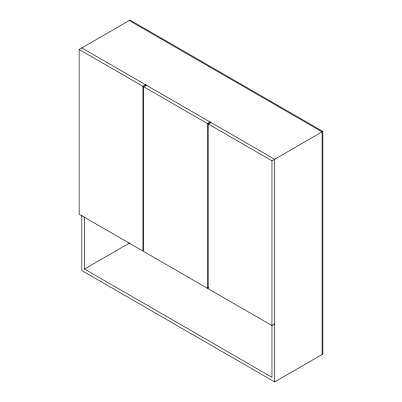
<?xml version="1.0" encoding="UTF-8"?>
<svg xmlns="http://www.w3.org/2000/svg" width="402" height="402" viewBox="0 0 402 402"><rect width="100%" height="100%" fill="white"/><g stroke="black" fill="none" stroke-linecap="round" stroke-linejoin="round"><path stroke-width="0.6" d="M79.154 49.471L142.931 86.294L142.931 251.054L79.154 214.231L79.154 49.471L130.027 20.1L322.846 131.424L322.846 354.072L274.641 381.9L81.822 270.576L81.822 215.387M142.931 86.294L145.604 84.752L145.604 86.003M208.517 287.686L207.452 288.304L143.675 251.481L143.675 86.721L146.343 85.179M143.675 86.721L207.452 123.545L210.12 122.002L210.12 123.253M274.641 324.012L271.973 325.555L208.196 288.731L208.196 123.972L210.864 122.429M84.495 216.954L84.495 269.038L129.801 242.878M208.196 123.972L271.973 160.795L322.846 131.424M129.288 20.527L322.102 131.851L322.102 354.499M81.822 47.928L274.641 159.252L274.641 381.9M84.495 269.038L271.973 377.277L271.973 160.795M207.452 123.545L207.452 288.304"/></g></svg>
